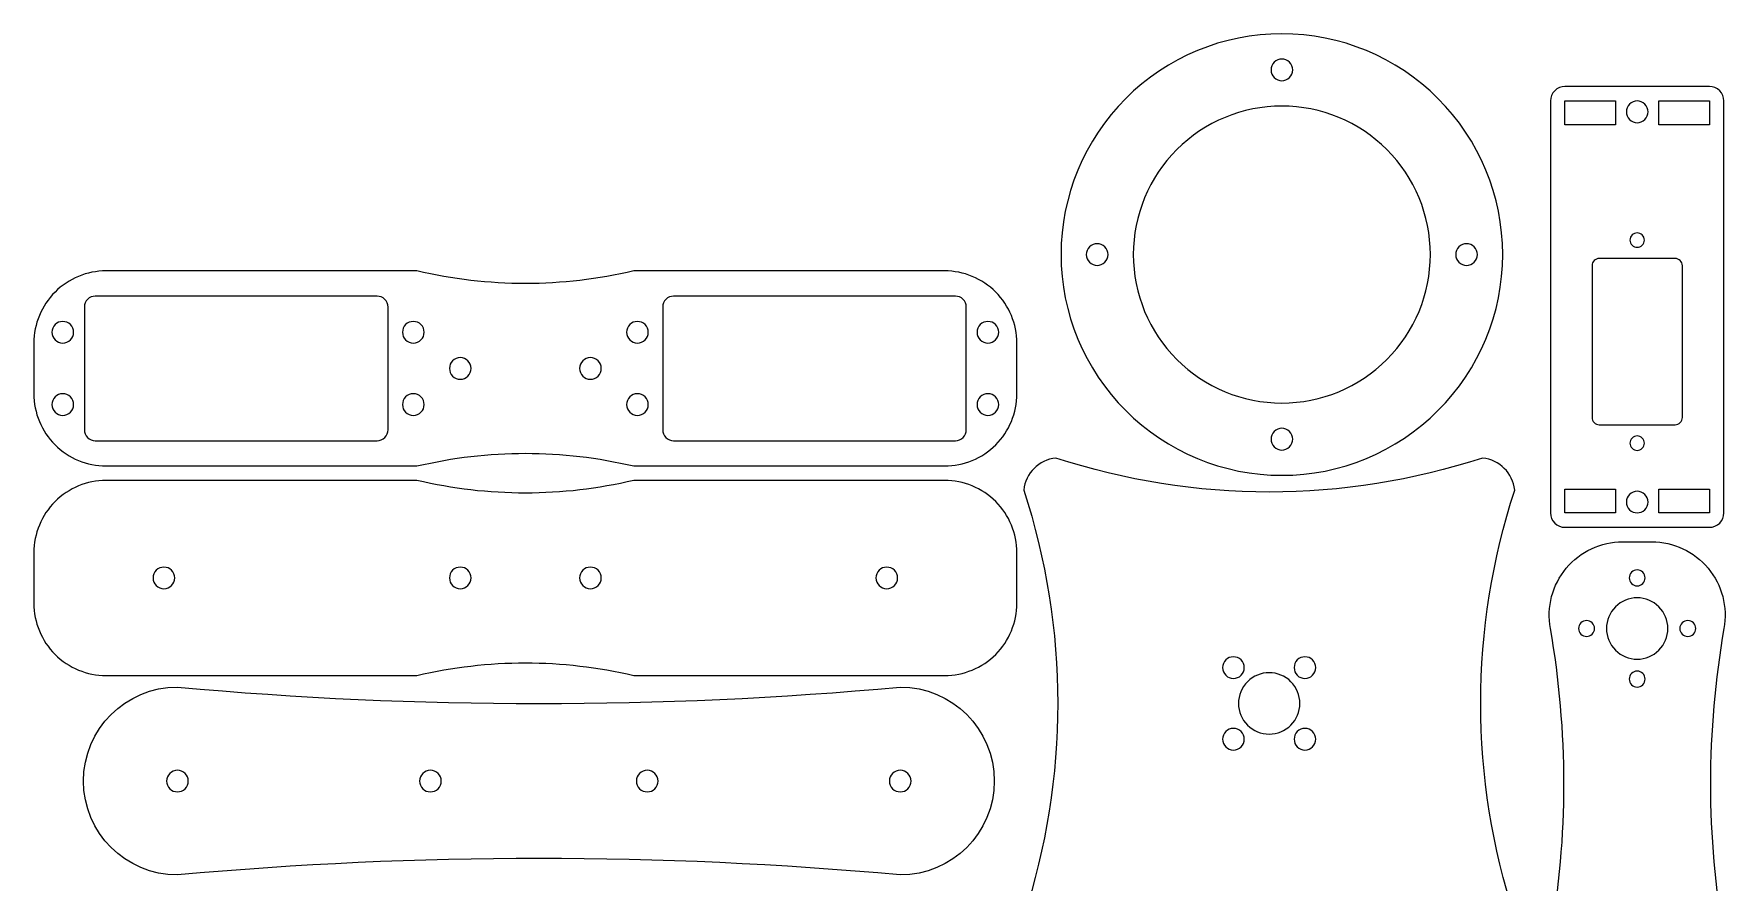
# Model space of a CAD drawing. Extents: x 1 to 257, y 0 to 296.
# Drawn here: x 6.6 to 240.6, y 178.8 to 296.2 of the extents above; entities that cross this region are included whole.
import ezdxf

# ---------------------------------------------------------------- set-up
doc = ezdxf.new("R2010")
doc.units = 0
doc.layers.add('02___PRT_ALL_AXES', color=18, linetype='CONTINUOUS')

msp = doc.modelspace()

# ---------------------------------------------------------------- linework, layer by layer
at = {"layer": '02___PRT_ALL_AXES'}
for points in [[(179.23, 296.18, 0.414214), (148.68, 265.63, 0.414214), (179.23, 235.08, 0.414214), (209.78, 265.63, 0.414214)], [(179.23, 292.68, 0.414214), (177.73, 291.18, 0.414214), (179.23, 289.68, 0.414214), (180.73, 291.18, 0.414214)], [(216.39, 229.88, 0.414214), (218.39, 227.88), (238.39, 227.88, 0.414214), (240.39, 229.88), (240.39, 286.88, 0.414214), (238.39, 288.88), (218.39, 288.88, 0.414214), (216.39, 286.88)], [(179.23, 286.18, 0.414214), (158.68, 265.63, 0.414214), (179.23, 245.08, 0.414214), (199.78, 265.63, 0.414214)], [(228.39, 286.88, 0.414214), (226.89, 285.38, 0.414214), (228.39, 283.88, 0.414214), (229.89, 285.38, 0.414214)], [(153.68, 267.13, 0.414214), (152.18, 265.63, 0.414214), (153.68, 264.13, 0.414214), (155.18, 265.63, 0.414214)], [(204.78, 267.13, 0.414214), (203.28, 265.63, 0.414214), (204.78, 264.13, 0.414214), (206.28, 265.63, 0.414214)], [(228.39, 268.63, 0.414214), (227.39, 267.63, 0.414214), (228.39, 266.63, 0.414214), (229.39, 267.63, 0.414214)], [(222.14, 243.08, 0.414214), (223.14, 242.08), (233.64, 242.08, 0.414214), (234.64, 243.08), (234.64, 264.08, 0.414214), (233.64, 265.08), (223.14, 265.08, 0.414214), (222.14, 264.08)], [(6.57, 246.37, 0.414214), (16.57, 236.37), (59.57, 236.37, -0.116963), (89.57, 236.37), (132.57, 236.37, 0.414214), (142.57, 246.37), (142.57, 253.37, 0.414214), (132.57, 263.37), (89.57, 263.37, -0.116963), (59.57, 263.37), (16.57, 263.37, 0.414214), (6.57, 253.37)], [(13.57, 241.37, 0.414214), (15.07, 239.87), (54.07, 239.87, 0.414214), (55.57, 241.37), (55.57, 258.37, 0.414214), (54.07, 259.87), (15.07, 259.87, 0.414214), (13.57, 258.37)], [(93.57, 241.37, 0.414214), (95.07, 239.87), (134.07, 239.87, 0.414214), (135.57, 241.37), (135.57, 258.37, 0.414214), (134.07, 259.87), (95.07, 259.87, 0.414214), (93.57, 258.37)], [(10.57, 256.37, 0.414214), (9.07, 254.87, 0.414214), (10.57, 253.37, 0.414214), (12.07, 254.87, 0.414214)], [(59.07, 256.37, 0.414214), (57.57, 254.87, 0.414214), (59.07, 253.37, 0.414214), (60.57, 254.87, 0.414214)], [(90.07, 256.37, 0.414214), (88.57, 254.87, 0.414214), (90.07, 253.37, 0.414214), (91.57, 254.87, 0.414214)], [(138.57, 256.37, 0.414214), (137.07, 254.87, 0.414214), (138.57, 253.37, 0.414214), (140.07, 254.87, 0.414214)], [(65.57, 251.37, 0.414214), (64.07, 249.87, 0.414214), (65.57, 248.37, 0.414214), (67.07, 249.87, 0.414214)], [(83.57, 251.37, 0.414214), (82.07, 249.87, 0.414214), (83.57, 248.37, 0.414214), (85.07, 249.87, 0.414214)], [(10.57, 246.37, 0.414214), (9.07, 244.87, 0.414214), (10.57, 243.37, 0.414214), (12.07, 244.87, 0.414214)], [(59.07, 246.37, 0.414214), (57.57, 244.87, 0.414214), (59.07, 243.37, 0.414214), (60.57, 244.87, 0.414214)], [(90.07, 246.37, 0.414214), (88.57, 244.87, 0.414214), (90.07, 243.37, 0.414214), (91.57, 244.87, 0.414214)], [(138.57, 246.37, 0.414214), (137.07, 244.87, 0.414214), (138.57, 243.37, 0.414214), (140.07, 244.87, 0.414214)], [(179.23, 241.58, 0.414214), (177.73, 240.08, 0.414214), (179.23, 238.58, 0.414214), (180.73, 240.08, 0.414214)], [(228.39, 240.53, 0.414214), (227.39, 239.53, 0.414214), (228.39, 238.53, 0.414214), (229.39, 239.53, 0.414214)], [(143.52, 173.99, 0.353481), (147.96, 169.55, -0.15931), (207, 169.55, 0.353481), (211.45, 173.99, -0.15931), (211.45, 233.03, 0.353481), (207, 237.47, -0.15931), (147.96, 237.47, 0.353481), (143.52, 233.03, -0.15931)], [(6.57, 217.37, 0.414214), (16.57, 207.37), (59.57, 207.37, -0.116963), (89.57, 207.37), (132.57, 207.37, 0.414214), (142.57, 217.37), (142.57, 224.37, 0.414214), (132.57, 234.37), (89.57, 234.37, -0.116963), (59.57, 234.37), (16.57, 234.37, 0.414214), (6.57, 224.37)], [(228.39, 232.88, 0.414214), (226.89, 231.38, 0.414214), (228.39, 229.88, 0.414214), (229.89, 231.38, 0.414214)], [(24.57, 222.37, 0.414214), (23.07, 220.87, 0.414214), (24.57, 219.37, 0.414214), (26.07, 220.87, 0.414214)], [(65.57, 222.37, 0.414214), (64.07, 220.87, 0.414214), (65.57, 219.37, 0.414214), (67.07, 220.87, 0.414214)], [(83.57, 222.37, 0.414214), (82.07, 220.87, 0.414214), (83.57, 219.37, 0.414214), (85.07, 220.87, 0.414214)], [(124.57, 222.37, 0.414214), (123.07, 220.87, 0.414214), (124.57, 219.37, 0.414214), (126.07, 220.87, 0.414214)], [(228.39, 221.98, 0.414214), (227.29, 220.88, 0.414214), (228.39, 219.78, 0.414214), (229.49, 220.88, 0.414214)], [(228.39, 218.13, 0.414214), (224.14, 213.88, 0.414214), (228.39, 209.63, 0.414214), (232.64, 213.88, 0.414214)], [(221.39, 214.98, 0.414214), (220.29, 213.88, 0.414214), (221.39, 212.78, 0.414214), (222.49, 213.88, 0.414214)], [(235.39, 214.98, 0.414214), (234.29, 213.88, 0.414214), (235.39, 212.78, 0.414214), (236.49, 213.88, 0.414214)], [(172.53, 209.96, 0.414214), (171.03, 208.46, 0.414214), (172.53, 206.96, 0.414214), (174.03, 208.46, 0.414214)], [(182.43, 209.96, 0.414214), (180.93, 208.46, 0.414214), (182.43, 206.96, 0.414214), (183.93, 208.46, 0.414214)], [(177.48, 207.76, 0.414214), (173.23, 203.51, 0.414214), (177.48, 199.26, 0.414214), (181.73, 203.51, 0.414214)], [(228.39, 207.98, 0.414214), (227.29, 206.88, 0.414214), (228.39, 205.78, 0.414214), (229.49, 206.88, 0.414214)], [(26.44, 179.77, -1), (26.44, 205.77, 0.045549), (126.44, 205.77, -1), (126.44, 179.77, 0.045549)], [(172.53, 200.06, 0.414214), (171.03, 198.56, 0.414214), (172.53, 197.06, 0.414214), (174.03, 198.56, 0.414214)], [(182.43, 200.06, 0.414214), (180.93, 198.56, 0.414214), (182.43, 197.06, 0.414214), (183.93, 198.56, 0.414214)], [(26.44, 194.27, 0.414214), (24.94, 192.77, 0.414214), (26.44, 191.27, 0.414214), (27.94, 192.77, 0.414214)], [(61.44, 194.27, 0.414214), (59.94, 192.77, 0.414214), (61.44, 191.27, 0.414214), (62.94, 192.77, 0.414214)], [(91.44, 194.27, 0.414214), (89.94, 192.77, 0.414214), (91.44, 191.27, 0.414214), (92.94, 192.77, 0.414214)], [(126.44, 194.27, 0.414214), (124.94, 192.77, 0.414214), (126.44, 191.27, 0.414214), (127.94, 192.77, 0.414214)]]:
    msp.add_lwpolyline(points, format="xyb", close=True, dxfattribs=at)
for points in [[(218.39, 283.58), (218.39, 286.88), (225.39, 286.88), (225.39, 283.58)], [(231.39, 283.58), (231.39, 286.88), (238.39, 286.88), (238.39, 283.58)], [(218.39, 229.88), (218.39, 233.18), (225.39, 233.18), (225.39, 229.88)], [(231.39, 229.88), (231.39, 233.18), (238.39, 233.18), (238.39, 229.88)]]:
    msp.add_lwpolyline(points, close=True, dxfattribs=at)
msp.add_lwpolyline([(216.39, 170.88, 0.086646), (216.39, 213.88, -0.468375), (226.39, 225.88), (230.39, 225.88, -0.468375), (240.39, 213.88, 0.086646), (240.39, 170.88)], format="xyb", dxfattribs=at)

doc.saveas('drawing.dxf')
